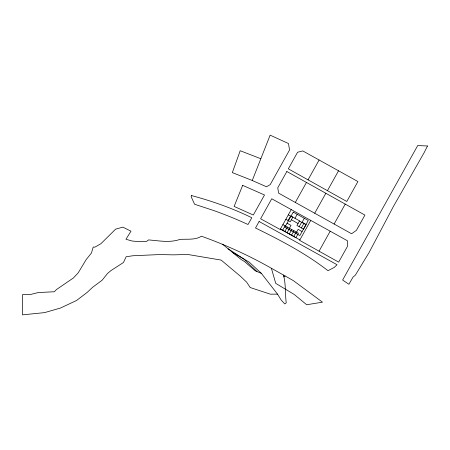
<?xml version="1.0" encoding="UTF-8"?>
<svg xmlns="http://www.w3.org/2000/svg" width="450" height="450" viewBox="0 0 450 450"><rect width="100%" height="100%" fill="white"/><g stroke="black" fill="none" stroke-linecap="round" stroke-linejoin="round"><path stroke-width="0.67" d="M252.259 180.495L270.135 135.152L288.456 143.516L289.564 149.94L270.214 184.629L266.484 186.767L251.303 180.09L232.335 172.62L240.199 150.722L260.837 158.726M291.251 209.599L280.164 229.477L260.612 218.784L271.733 198.754L347.468 240.784L347.518 246.263L338.664 262.125L299.627 240.339L310.742 220.41M295.318 202.433L306.461 182.447M308.048 179.843L319.112 159.998L357.913 181.553L346.793 201.476L288.332 168.84L297.579 152.246L302.766 150.924L319.112 159.998M282.628 230.271L285.103 225.833M288.073 220.506L290.554 216.067M284.85 231.508L287.325 227.07M292.871 217.119L290.295 221.743L285.857 219.268M288.799 229.388L291.021 225.399L287.072 223.194M294.981 218.301L297.208 214.307M287.066 232.746L289.541 228.308M289.288 233.983L291.763 229.545M291.504 235.221L293.979 230.782M293.721 236.458L296.201 232.02M299.171 226.693L301.646 222.261M295.897 233.347L298.125 229.359L302.074 231.564M304.307 218.267L302.085 222.261L306.034 224.466M301.387 227.931L303.863 223.498M314.702 213.227L325.834 193.269M327.448 190.676L338.535 170.792M319.056 251.167L330.182 231.204M334.114 224.038L345.229 204.103M283.646 276.879L285.154 275.991L293.338 280.626L322.481 302.164L306.697 304.74L294.21 294.457L275.721 283.365L271.395 268.273C249.097 255.566 225.636 244.873 201.465 236.222C195.289 240.216 187.099 238.877 180.028 239.4C169.695 242.989 159.154 240.75 148.59 239.917L146.717 241.307L139.207 241.718L132.024 240.998L125.949 239.259L130.989 231.188L122.861 227.132L115.627 229.151L100.884 243.72L94.86 247.168L93.234 247.011L91.451 253.001L86.124 259.678L78.204 272.829L73.502 277.892L56.486 289.524L54.383 291.746L38.267 292.556L30.802 294.412L22.534 294.581L22.5 314.848L44.544 312.626L60.463 308.042L76.534 300.504L87.176 292.404L92.61 287.291L102.111 280.232L107.589 273.414L111.009 270.551L123.474 262.485L126.152 256.759L132.761 255.763L159.694 254.565L173.683 254.857L187.689 254.458L221.158 260.094L240.401 276.233L246.628 282.139L250.228 287.55L270.394 294.176L277.515 294.148L281.076 299.897L284.788 303.958L286.217 302.861C285.097 293.586 285.902 284.141 283.511 275.062L271.395 268.273M277.515 294.148L261.36 273.352L255.206 270.81L244.44 261.512L241.076 259.464L222.508 244.181M291.032 216.096L299.531 220.832L296.949 225.456L303.604 229.168L306.079 224.736L299.424 221.023M288.332 214.83L292.77 217.305M291.386 219.786L298.046 223.498M282.887 224.595L298.418 233.257L295.942 237.696L280.412 229.033L299.874 239.895M283.511 275.062L285.154 275.991M232.526 252.422L249.193 262.114L261.36 273.352M228.099 248.782L243.737 258.941L256.972 271.536M191.492 195.553L191.166 196.701L194.569 204.244L213.272 210.381A400.562 400.562 0 0 1 242.049 221.822L248.023 224.505L251.803 217.738C232.526 208.288 212.214 201.111 191.492 195.553M242.668 185.355L234.112 206.415L253.316 215.032L264.516 194.985L242.668 185.355M427.5 145.986L424.209 152.522L393.384 206.539L368.994 252.692L355.32 275.181L353.053 277.082L348.891 284.265L342.63 280.029L417.713 145.558L427.5 145.986M259.11 221.49L255.504 227.993C280.716 240.334 305.747 253.446 328.005 270.703L334.238 267.429L337.072 264.746L259.11 221.49M286.852 171.501L277.768 187.779L278.567 193.118L351.591 233.764L356.417 230.327L364.922 215.094L286.852 171.501M293.259 212.102L284.844 227.183L299.846 235.553L308.261 220.472L293.259 212.102"/></g></svg>
